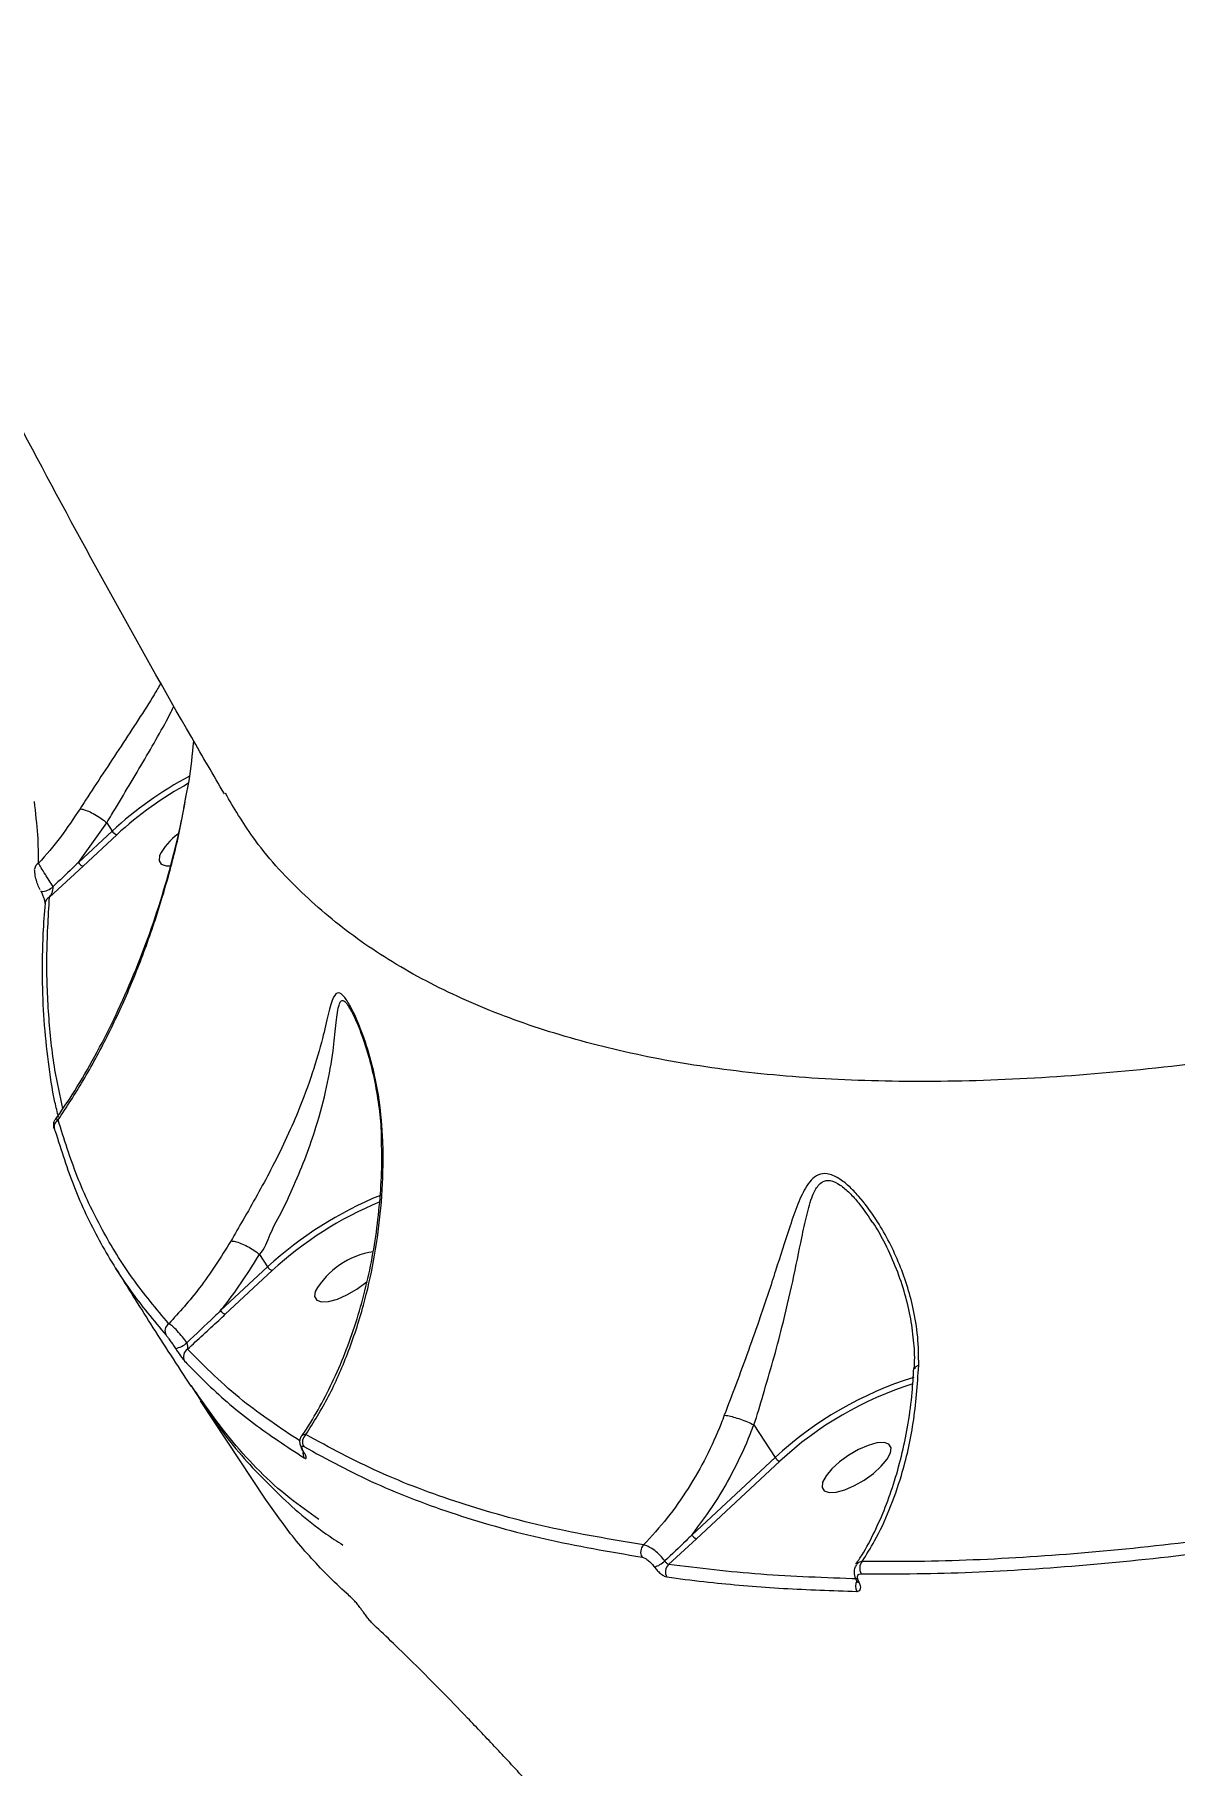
# Model space of a CAD drawing. Header units: millimetres. Extents: x -4781 to 5098, y -4410 to 4664.
# Drawn here: x -1839.2 to -1711.4, y -816.4 to -622.3 of the extents above; entities that cross this region are included whole.
import ezdxf

# ---------------------------------------------------------------- set-up
doc = ezdxf.new("R2010")
doc.units = ezdxf.units.MM
for name, color, linetype in [('DIKOM_ОБЪЕКТ', 7, 'Continuous'), ('DIKOM_РАЗМЕР_ЗОНА', 7, 'Continuous'), ('DIKOM_РАЗМЕР_ОБЪЕКТА', 7, 'Continuous')]:
    doc.layers.add(name, color=color, linetype=linetype)
doc.styles.add('style1', font='arial.ttf', dxfattribs={"width": 0.8})
doc.dimstyles.new('1-50', dxfattribs={"dimtxt": 300, "dimasz": 200, "dimexe": 100, "dimexo": 0, "dimgap": 100, "dimtad": 1, "dimtxsty": 'style1', "dimcen": 200, "dimclrd": 7, "dimclre": 7, "dimclrt": 7, "dimadec": 1, "dimazin": 2, "dimtfac": 1, "dimtmove": 0, "dimatfit": 2, "dimfxl": 0, "dimlwd": 25, "dimlwe": 18, "dimarcsym": 0})

# ---------------------------------------------------------------- blocks, each defined once
blk = doc.blocks.new('*D54')
at = {"layer": 'Defpoints', "color": 0, "transparency": 16777216}
for p in [(2534.93, 1098.4), (-3331.22, 763.4), (2534.93, -3200.56)]:
    blk.add_point(p, dxfattribs=at)
at = {"layer": 'DIKOM_РАЗМЕР_ОБЪЕКТА', "color": 7, "lineweight": 18, "transparency": 16777216}
for p, q in [((2534.93, 1098.4), (2534.93, -3300.56)), ((-3331.22, 763.4), (-3331.22, -3300.56))]:
    blk.add_line(p, q, dxfattribs=at)
at = {"layer": 'DIKOM_РАЗМЕР_ОБЪЕКТА', "color": 7, "lineweight": 25, "transparency": 16777216}
blk.add_line((-3131.22, -3200.56), (2334.93, -3200.56), dxfattribs=at)
at = {"layer": 'DIKOM_РАЗМЕР_ОБЪЕКТА', "color": 7, "transparency": 16777216}
for points in [[(-3131.22, -3167.23), (-3131.22, -3233.9), (-3331.22, -3200.56)], [(2334.93, -3167.23), (2334.93, -3233.9), (2534.93, -3200.56)]]:
    blk.add_solid(points, dxfattribs=at)
at = {"layer": 'DIKOM_РАЗМЕР_ОБЪЕКТА', "color": 7, "transparency": 16777216, "insert": (941.13, -2947.39), "char_height": 300, "attachment_point": 5, "style": 'style1'}
blk.add_mtext('5870', dxfattribs=at)
blk = doc.blocks.new('*D57')
at = {"layer": 'Defpoints', "color": 0, "transparency": 16777216}
for p in [(4034.06, 1180.11), (-4781.22, 856.14), (4034.06, -4310.06)]:
    blk.add_point(p, dxfattribs=at)
at = {"layer": 'DIKOM_РАЗМЕР_ЗОНА', "color": 7, "lineweight": 18, "transparency": 16777216}
for p, q in [((4034.06, 1180.11), (4034.06, -4410.06)), ((-4781.22, 856.14), (-4781.22, -4410.06))]:
    blk.add_line(p, q, dxfattribs=at)
at = {"layer": 'DIKOM_РАЗМЕР_ЗОНА', "color": 7, "lineweight": 25, "transparency": 16777216}
blk.add_line((-4581.22, -4310.06), (3834.06, -4310.06), dxfattribs=at)
at = {"layer": 'DIKOM_РАЗМЕР_ЗОНА', "color": 7, "transparency": 16777216}
for points in [[(-4581.22, -4276.72), (-4581.22, -4343.39), (-4781.22, -4310.06)], [(3834.06, -4276.72), (3834.06, -4343.39), (4034.06, -4310.06)]]:
    blk.add_solid(points, dxfattribs=at)
at = {"layer": 'DIKOM_РАЗМЕР_ЗОНА', "color": 7, "transparency": 16777216, "insert": (-1490.8, -4056.88), "char_height": 300, "attachment_point": 5, "style": 'style1'}
blk.add_mtext('8820', dxfattribs=at)

msp = doc.modelspace()

# ---------------------------------------------------------------- linework, layer by layer
at = {"layer": 'DIKOM_ОБЪЕКТ', "color": 7, "linetype": 'Continuous', "lineweight": 15}
for p, q in [((-1834.319, -715.162), (-1831.129, -710.732)), ((-1830.537, -711.643), (-1834.319, -715.162)), ((-1833.795, -715.573), (-1830.012, -712.054)), ((-1831.129, -710.732), (-1831.131, -710.729)), ((-1831.129, -710.732), (-1830.537, -711.643)), ((-1837.557, -719.054), (-1833.795, -715.573)), ((-1838.492, -718.428), (-1838.488, -718.368)), ((-1804.013, -731.336), (-1803.925, -731.474)), ((-1745.45, -755.32), (-1745.273, -755.569)), ((-1813.097, -760.522), (-1818.367, -765.424)), ((-1817.842, -765.835), (-1812.573, -760.933)), ((-1814.001, -759.13), (-1814.004, -759.127)), ((-1814.001, -759.13), (-1813.097, -760.522)), ((-1813.335, -786.578), (-1820.623, -775.537)), ((-1758.589, -778.243), (-1756.198, -781.923)), ((-1756.198, -781.923), (-1765.526, -790.6)), ((-1765.001, -791.011), (-1755.674, -782.333)), ((-1768.139, -793.911), (-1765.001, -791.011)), ((-1747.018, -795.778), (-1747.013, -795.786))]:
    msp.add_line(p, q, dxfattribs=at)
at = {"layer": 'DIKOM_ОБЪЕКТ', "color": 7, "linetype": 'Continuous', "lineweight": 15, "flags": 128}
for points in [[(-1825.208, -714.401), (-1825.274, -714.978), (-1825.027, -715.375), (-1824.487, -715.559), (-1824.029, -715.561)], [(-1837.007, -745.086), (-1836.987, -745.146), (-1836.91, -745.302)], [(-1807.768, -763.28), (-1807.834, -763.856), (-1807.588, -764.253), (-1807.047, -764.438), (-1806.258, -764.396), (-1805.283, -764.131), (-1804.202, -763.664), (-1803.102, -763.032), (-1802.072, -762.288), (-1801.945, -762.183)], [(-1750.869, -784.68), (-1750.935, -785.257), (-1750.689, -785.654), (-1750.149, -785.839), (-1749.359, -785.797), (-1748.385, -785.532), (-1747.303, -785.064), (-1746.203, -784.433), (-1745.174, -783.689), (-1744.297, -782.892), (-1743.646, -782.107), (-1743.272, -781.397), (-1743.206, -780.821), (-1743.452, -780.423), (-1743.992, -780.239), (-1744.782, -780.28), (-1745.757, -780.546), (-1746.838, -781.013), (-1747.938, -781.645), (-1748.968, -782.389), (-1749.844, -783.186), (-1750.495, -783.971), (-1750.869, -784.68)], [(-1809.097, -781.23), (-1809.075, -781.262), (-1809.031, -781.306)]]:
    msp.add_lwpolyline(points, dxfattribs=at)
at = {"layer": 'DIKOM_ОБЪЕКТ', "color": 7, "linetype": 'Continuous', "lineweight": 15}
for centre, radius, start, end in [((-1801.384, -743.558), 43.225, 118.27617, 132.4101), ((-1801.72, -743.049), 41.966, 118.84687, 132.38991), ((-1829.77, -711.204), 0.884, 209.85249, 254.10963), ((-1819.301, -717.349), 6.601, 125.76615, 153.47185), ((-1838.379, -716.01), 0.85, 117.46809, 173.32395), ((-1833.553, -714.723), 0.883, 209.78765, 254.10984), ((-1838.538, -716.429), 2, 271.33417, 313.6669), ((-1837.175, -719.842), 0.876, 115.83835, 173.07872), ((-1836.113, -744.843), 0.927, 121.05925, 195.21994), ((-1784.366, -791.846), 42.505, 112.24435, 132.52754), ((-1784.707, -791.311), 41.223, 112.58153, 132.53063), ((-1799.946, -767.741), 9.005, 98.2555, 150.30228), ((-1812.327, -760.078), 0.889, 209.94934, 253.94815), ((-1817.6, -764.985), 0.883, 209.78765, 254.10984), ((-1823.622, -767.709), 0.988, 124.8986, 210.15012), ((-1823.794, -767.328), 2.364, 278.75619, 313.97241), ((-1821.545, -770.593), 0.994, 122.70668, 210.12778), ((-1728.708, -811.481), 40.366, 107.21859, 132.9237), ((-1729.064, -810.896), 39.038, 107.41678, 132.97219), ((-1808.157, -780.156), 1.037, 128.37034, 210.19754), ((-1808.176, -781.443), 0.97, 167.94073, 211.61894), ((-1755.429, -781.48), 0.888, 209.91911, 253.97838), ((-1770.164, -792.505), 1.115, 135.23013, 211.08353), ((-1764.756, -790.156), 0.889, 209.94934, 253.94815), ((-1770.593, -791.421), 2.908, 287.3573, 314.09291), ((-1767.379, -794.726), 1.115, 132.9899, 211.25772), ((-1745.56, -794.329), 1.157, 139.31968, 211.82625), ((-1746.028, -796.308), 1.17, 150.68797, 211.54824), ((-1746.753, -795.613), 0.312, 213.65887, 264.44858)]:
    msp.add_arc(centre, radius, start, end, dxfattribs=at)
for points, knots in [([(-1817.948, -707.471), (-1819.173, -705.37), (-1823.506, -697.939), (-1830.725, -685.072), (-1839.521, -668.84), (-1848.02, -652.49), (-1856.229, -636.034), (-1864.144, -619.476), (-1871.763, -602.82), (-1879.083, -586.071), (-1886.104, -569.236), (-1892.823, -552.317), (-1899.238, -535.321), (-1905.348, -518.251), (-1911.152, -501.113), (-1916.647, -483.913), (-1921.834, -466.654), (-1926.71, -449.342), (-1931.275, -431.982), (-1935.528, -414.578), (-1939.467, -397.136), (-1943.093, -379.66), (-1946.403, -362.156), (-1949.402, -344.627), (-1952.071, -327.079), (-1954.174, -311.714), (-1955.256, -302.189), (-1955.672, -298.528)], [0, 0, 0, 0, 0.01657944, 0.05865922, 0.10071695, 0.14273662, 0.18471864, 0.22666108, 0.26856308, 0.31042511, 0.35224491, 0.39402195, 0.43575695, 0.4774485, 0.51909689, 0.56069985, 0.60225961, 0.64377424, 0.68524513, 0.72667142, 0.76805262, 0.80938914, 0.85068258, 0.89193249, 0.93313843, 0.97430225, 1, 1, 1, 1]), ([(-1444.007, -630.133), (-1449.328, -633.425), (-1459.974, -640.013), (-1476.074, -649.462), (-1492.218, -658.566), (-1508.593, -667.39), (-1525.163, -675.898), (-1541.89, -684.056), (-1558.503, -691.726), (-1575.503, -699.125), (-1592.836, -706.168), (-1610.436, -712.774), (-1627.708, -718.711), (-1644.57, -723.952), (-1660.941, -728.47), (-1676.749, -732.243), (-1691.956, -735.251), (-1706.55, -737.507), (-1720.507, -739.015), (-1733.763, -739.769), (-1746.254, -739.764), (-1757.924, -738.994), (-1768.738, -737.449), (-1778.697, -735.147), (-1787.786, -732.101), (-1795.962, -728.326), (-1803.196, -723.847), (-1809.523, -718.539), (-1814.484, -713.101), (-1816.857, -709.069), (-1817.837, -707.405)], [0, 0, 0, 0, 0.0324352, 0.0649096, 0.0973834, 0.1298186, 0.163584, 0.1973932, 0.2312023, 0.2649672, 0.3021257, 0.3394017, 0.3767377, 0.4140735, 0.4513491, 0.488507, 0.5255421, 0.5626944, 0.599906, 0.6371178, 0.6742696, 0.7113042, 0.7482507, 0.7853139, 0.8224368, 0.8595594, 0.8966223, 0.9335688, 0.9725881, 1, 1, 1, 1]), ([(-1825.06, -695.04), (-1825.312, -695.476), (-1826.056, -696.768), (-1827.596, -699.163), (-1829.521, -702.112), (-1831.541, -705.158), (-1833.093, -707.524), (-1833.928, -708.83), (-1834.133, -709.152)], [0, 0, 0, 0, 0.1050255, 0.3110638, 0.5169827, 0.7247096, 0.9322806, 1, 1, 1, 1]), ([(-1831.131, -710.729), (-1831.131, -710.729), (-1830.971, -710.409), (-1830.172, -709.191), (-1828.846, -706.883), (-1827.062, -703.936), (-1825.418, -701.051), (-1824.221, -698.917), (-1823.71, -697.843), (-1823.605, -697.624)], [0, 0, 0, 0, 0.0000347, 0.0697388, 0.287087, 0.5046562, 0.7241337, 0.9437568, 1, 1, 1, 1]), ([(-1822.188, -707.474), (-1822.092, -706.991), (-1821.711, -705.089), (-1821.519, -703.073), (-1821.376, -701.57)], [0, 0, 0, 0, 0.2541952, 1, 1, 1, 1]), ([(-1838.771, -715.256), (-1838.782, -714.234), (-1838.804, -712.175), (-1839.097, -709.608), (-1839.245, -708.315)], [0, 0, 0, 0, 0.49645941, 1, 1, 1, 1]), ([(-1836.877, -743.987), (-1836.252, -743.082), (-1834.81, -740.993), (-1832.721, -737.423), (-1830.574, -733.318), (-1828.566, -728.928), (-1826.723, -724.326), (-1825.1, -719.592), (-1823.745, -714.82), (-1822.787, -710.847), (-1822.369, -708.417), (-1822.232, -707.622)], [0, 0, 0, 0, 0.0917943, 0.2119241, 0.3341697, 0.4585599, 0.5850953, 0.7094486, 0.8291285, 0.9441374, 1, 1, 1, 1]), ([(-1836.591, -744.048), (-1835.64, -742.598), (-1833.691, -739.627), (-1831.046, -734.723), (-1828.586, -729.426), (-1826.386, -723.801), (-1824.531, -717.988), (-1823.097, -712.555), (-1822.462, -709.004), (-1822.188, -707.474)], [0, 0, 0, 0, 0.1433344, 0.2937682, 0.4442045, 0.5971723, 0.7501261, 0.8922991, 1, 1, 1, 1]), ([(-1834.133, -709.152), (-1834.845, -710.227), (-1836.275, -712.386), (-1837.936, -714.297), (-1838.771, -715.256)], [0, 0, 0, 0, 0.4978641, 1, 1, 1, 1]), ([(-1834.133, -709.152), (-1834.109, -709.154), (-1834.01, -709.164), (-1833.721, -709.223), (-1833.19, -709.407), (-1832.469, -709.769), (-1831.738, -710.229), (-1831.333, -710.562), (-1831.131, -710.729)], [0, 0, 0, 0, 0.0342984, 0.1365162, 0.35236, 0.5682408, 0.7841391, 1, 1, 1, 1]), ([(-1838.589, -718.226), (-1838.641, -718.127), (-1838.798, -717.831), (-1838.998, -717.28), (-1839.187, -716.615), (-1839.21, -716.198), (-1839.222, -715.974)], [0, 0, 0, 0, 0.1215787, 0.3634393, 0.6570388, 1, 1, 1, 1]), ([(-1837.157, -717.875), (-1837.305, -717.648), (-1837.604, -717.186), (-1838.072, -716.44), (-1838.505, -715.731), (-1838.683, -715.414), (-1838.771, -715.256)], [0, 0, 0, 0, 0.21468285, 0.43477322, 0.71879905, 1, 1, 1, 1]), ([(-1834.319, -715.162), (-1834.539, -715.376), (-1835.477, -716.288), (-1836.429, -717.187), (-1837.157, -717.875)], [0, 0, 0, 0, 0.2343091, 1, 1, 1, 1]), ([(-1837.557, -719.054), (-1837.484, -718.943), (-1837.346, -718.737), (-1837.209, -718.413), (-1837.145, -718.157), (-1837.138, -718.001), (-1837.145, -717.923), (-1837.154, -717.89), (-1837.157, -717.875)], [0, 0, 0, 0, 0.3482482, 0.64917519, 0.84443533, 0.9341194, 0.96975175, 1, 1, 1, 1]), ([(-1838.046, -719.754), (-1838.047, -719.755), (-1838.05, -719.775), (-1838.044, -719.702), (-1838.068, -719.541), (-1838.141, -719.237), (-1838.268, -718.889), (-1838.391, -718.61), (-1838.468, -718.475), (-1838.493, -718.429)], [0, 0, 0, 0, 0.0074646, 0.148217, 0.3354755, 0.578559, 0.7751391, 0.9238449, 1, 1, 1, 1]), ([(-1836.546, -743.743), (-1836.683, -743.176), (-1837.168, -741.163), (-1837.717, -737.543), (-1838.196, -732.897), (-1838.372, -728.096), (-1838.326, -723.717), (-1838.102, -720.878), (-1838.012, -719.738)], [0, 0, 0, 0, 0.07747575, 0.27553151, 0.47317624, 0.67023306, 0.86755699, 1, 1, 1, 1]), ([(-1836.059, -742.773), (-1836.374, -741.336), (-1837.117, -737.954), (-1837.706, -732.284), (-1837.954, -725.846), (-1837.689, -721.318), (-1837.557, -719.054)], [0, 0, 0, 0, 0.197072, 0.4637362, 0.7318667, 1, 1, 1, 1]), ([(-1800.172, -746.411), (-1800.274, -744.859), (-1800.48, -741.755), (-1801.39, -737.63), (-1802.356, -734.59), (-1803.17, -732.591), (-1803.855, -731.182), (-1804.571, -730.078), (-1805.248, -729.628), (-1805.8, -730.274), (-1806.297, -732.097), (-1806.954, -735.049), (-1808.013, -738.694), (-1809.442, -742.618), (-1811.078, -746.316), (-1812.634, -749.461), (-1814.26, -752.468), (-1815.791, -755.162), (-1816.768, -756.845), (-1817.223, -757.627)], [0, 0, 0, 0, 0.0760737, 0.1521358, 0.2132107, 0.2445047, 0.2757172, 0.3130148, 0.350637, 0.4012616, 0.4758008, 0.5507657, 0.6417659, 0.7326373, 0.7938281, 0.8549341, 0.9055406, 0.9561065, 1, 1, 1, 1]), ([(-1814.004, -759.127), (-1814.004, -759.127), (-1813.4, -758.523), (-1812.836, -756.666), (-1811.37, -754.153), (-1810.031, -751.161), (-1808.741, -748.044), (-1807.455, -744.309), (-1806.413, -740.292), (-1805.745, -736.5), (-1805.436, -733.353), (-1805.234, -731.578), (-1804.986, -730.81), (-1804.753, -730.576), (-1804.475, -730.728), (-1804.213, -731.001), (-1804.094, -731.2), (-1804.013, -731.336)], [0, 0, 0, 0, 0.0000162, 0.0614344, 0.1337799, 0.2061961, 0.2953632, 0.3846402, 0.518004, 0.6515282, 0.7589075, 0.8655944, 0.8999016, 0.9340796, 0.9750929, 0.9830907, 1, 1, 1, 1]), ([(-1800.322, -746.58), (-1800.321, -746.291), (-1800.313, -744.995), (-1800.551, -742.716), (-1801.021, -739.77), (-1801.653, -737.187), (-1802.309, -735.085), (-1802.881, -733.572), (-1803.364, -732.469), (-1803.751, -731.712), (-1803.923, -731.443), (-1803.998, -731.325)], [0, 0, 0, 0, 0.0480692, 0.2159397, 0.3879612, 0.5629997, 0.6865523, 0.790997, 0.8767927, 0.9460257, 1, 1, 1, 1]), ([(-1836.996, -745.082), (-1837.017, -745.022), (-1837.066, -744.876), (-1837.097, -744.652), (-1837.065, -744.328), (-1836.994, -744.084), (-1836.902, -743.986), (-1836.889, -743.973)], [0, 0, 0, 0, 0.2108277, 0.5163722, 0.742749, 0.9650169, 1, 1, 1, 1]), ([(-1836.91, -745.302), (-1836.242, -747.433), (-1834.908, -751.693), (-1832.077, -757.595), (-1828.689, -763.164), (-1825.88, -766.525), (-1824.476, -768.205)], [0, 0, 0, 0, 0.2490982, 0.4981928, 0.7490974, 1, 1, 1, 1]), ([(-1836.591, -744.048), (-1836.624, -744.026), (-1836.775, -743.924), (-1836.83, -743.962), (-1836.872, -743.992)], [0, 0, 0, 0, 0.2156514, 1, 1, 1, 1]), ([(-1824.187, -766.899), (-1825.578, -765.235), (-1828.361, -761.906), (-1831.74, -756.369), (-1834.578, -750.469), (-1835.92, -746.189), (-1836.591, -744.048)], [0, 0, 0, 0, 0.2490966, 0.4981931, 0.7490979, 1, 1, 1, 1]), ([(-1809.294, -779.502), (-1809.264, -779.462), (-1808.595, -778.56), (-1807.428, -776.571), (-1805.82, -773.536), (-1804.41, -770.272), (-1803.185, -766.834), (-1802.161, -763.236), (-1801.346, -759.514), (-1800.748, -755.722), (-1800.396, -751.908), (-1800.253, -748.867), (-1800.309, -747.089), (-1800.325, -746.594)], [0, 0, 0, 0, 0.0050448, 0.1143143, 0.2233085, 0.3319574, 0.4401771, 0.547896, 0.654968, 0.7603434, 0.8626676, 0.9618008, 1, 1, 1, 1]), ([(-1808.801, -779.343), (-1807.933, -777.943), (-1806.198, -775.143), (-1804.044, -770.259), (-1802.357, -765.157), (-1801.15, -759.882), (-1800.405, -754.636), (-1800.121, -750.102), (-1800.159, -747.326), (-1800.172, -746.411)], [0, 0, 0, 0, 0.16191707, 0.32383523, 0.49363341, 0.63859085, 0.78391384, 0.92874213, 1, 1, 1, 1]), ([(-1800.172, -746.411), (-1800.187, -746.422), (-1800.274, -746.481), (-1800.279, -746.543), (-1800.283, -746.594)], [0, 0, 0, 0, 0.1781432, 1, 1, 1, 1]), ([(-1740.098, -771.576), (-1740.11, -770.5), (-1740.133, -768.346), (-1740.8, -764.408), (-1742.245, -759.869), (-1744.471, -755.656), (-1746.493, -752.921), (-1747.934, -751.434), (-1749.132, -750.496), (-1750.335, -749.991), (-1751.377, -750.127), (-1752.172, -750.742), (-1752.98, -751.908), (-1753.786, -753.732), (-1754.821, -756.804), (-1756.119, -760.884), (-1757.639, -765.551), (-1759.174, -769.879), (-1760.553, -773.609), (-1761.464, -776.026), (-1761.894, -777.166)], [0, 0, 0, 0, 0.0519262, 0.1038862, 0.1951574, 0.2864016, 0.3437006, 0.3731323, 0.4024731, 0.4366825, 0.4671107, 0.4969798, 0.5269672, 0.5808944, 0.6349547, 0.7265872, 0.8181357, 0.8810564, 0.9438927, 1, 1, 1, 1]), ([(-1758.593, -778.239), (-1758.593, -778.238), (-1758.183, -777.144), (-1757.521, -774.727), (-1756.402, -771.053), (-1755.272, -766.744), (-1754.181, -762.041), (-1753.351, -757.88), (-1752.672, -754.707), (-1752.119, -752.706), (-1751.504, -751.488), (-1750.854, -750.89), (-1750.031, -750.738), (-1748.94, -751.258), (-1747.841, -752.216), (-1746.648, -753.523), (-1745.897, -754.65), (-1745.45, -755.32)], [0, 0, 0, 0, 0.0000473, 0.0813795, 0.1727647, 0.2664147, 0.3997284, 0.536674, 0.6138368, 0.6921637, 0.7435481, 0.7738187, 0.8135856, 0.8585611, 0.8983535, 0.9395362, 1, 1, 1, 1]), ([(-1740.604, -771.961), (-1740.589, -771.761), (-1740.51, -770.678), (-1740.647, -768.685), (-1741.02, -765.967), (-1741.711, -763.19), (-1742.696, -760.376), (-1743.886, -757.832), (-1744.829, -756.122), (-1745.344, -755.41), (-1745.422, -755.301)], [0, 0, 0, 0, 0.0329691, 0.1781186, 0.3316456, 0.4933007, 0.6619926, 0.8384756, 0.9752073, 1, 1, 1, 1]), ([(-1817.223, -757.627), (-1818.352, -759.446), (-1820.434, -762.799), (-1823.009, -765.612), (-1824.187, -766.899)], [0, 0, 0, 0, 0.5425569, 1, 1, 1, 1]), ([(-1817.223, -757.627), (-1817.202, -757.626), (-1817.068, -757.62), (-1816.727, -757.67), (-1816.105, -757.874), (-1815.373, -758.218), (-1814.627, -758.653), (-1814.212, -758.969), (-1814.004, -759.127)], [0, 0, 0, 0, 0.0319553, 0.2048585, 0.4036395, 0.6024564, 0.8012451, 1, 1, 1, 1]), ([(-1821.688, -773.894), (-1823.199, -771.572), (-1826.051, -767.188), (-1828.812, -762.754), (-1830.111, -760.669)], [0, 0, 0, 0, 0.5297668, 1, 1, 1, 1]), ([(-1818.367, -765.424), (-1818.174, -765.185), (-1816.591, -763.22), (-1815.212, -761.043), (-1814.001, -759.13)], [0, 0, 0, 0, 0.1214322, 1, 1, 1, 1]), ([(-1818.367, -765.424), (-1818.609, -765.66), (-1819.859, -766.874), (-1821.129, -768.067), (-1822.152, -769.029)], [0, 0, 0, 0, 0.1940984, 1, 1, 1, 1]), ([(-1822.082, -769.757), (-1820.915, -768.68), (-1819.499, -767.372), (-1818.09, -766.064), (-1817.842, -765.835)], [0, 0, 0, 0, 0.8242579, 1, 1, 1, 1]), ([(-1824.476, -768.205), (-1824.418, -768.275), (-1824.301, -768.414), (-1824.024, -768.792), (-1823.72, -769.229), (-1823.524, -769.526), (-1823.434, -769.664)], [0, 0, 0, 0, 0.2632446, 0.5266776, 0.7812973, 1, 1, 1, 1]), ([(-1822.152, -769.029), (-1822.312, -768.81), (-1822.656, -768.342), (-1823.234, -767.686), (-1823.793, -767.145), (-1824.056, -766.981), (-1824.187, -766.899)], [0, 0, 0, 0, 0.2241977, 0.4807224, 0.7415656, 1, 1, 1, 1]), ([(-1823.434, -769.664), (-1823.344, -769.801), (-1823.152, -770.094), (-1822.852, -770.522), (-1822.579, -770.891), (-1822.463, -771.025), (-1822.405, -771.092)], [0, 0, 0, 0, 0.221361, 0.4743748, 0.7373505, 1, 1, 1, 1]), ([(-1822.082, -769.757), (-1822.069, -769.705), (-1822.044, -769.604), (-1822.047, -769.409), (-1822.08, -769.222), (-1822.123, -769.093), (-1822.147, -769.04), (-1822.152, -769.029)], [0, 0, 0, 0, 0.2945896, 0.5741084, 0.8144, 0.9604914, 1, 1, 1, 1]), ([(-1809.466, -780.057), (-1811.673, -778.599), (-1816.355, -775.505), (-1820.102, -771.744), (-1822.082, -769.757)], [0, 0, 0, 0, 0.4714927, 1, 1, 1, 1]), ([(-1822.405, -771.092), (-1822.236, -771.272), (-1821.392, -772.171), (-1818.957, -774.585), (-1814.822, -778.146), (-1810.943, -780.682), (-1809.001, -781.951)], [0, 0, 0, 0, 0.0441405, 0.2207225, 0.6100167, 1, 1, 1, 1]), ([(-1747.136, -793.858), (-1746.902, -793.513), (-1746.151, -792.408), (-1745.041, -790.286), (-1743.815, -787.521), (-1742.772, -784.535), (-1741.911, -781.375), (-1741.257, -778.067), (-1740.822, -774.919), (-1740.705, -772.841), (-1740.655, -771.942)], [0, 0, 0, 0, 0.0624153, 0.1998197, 0.3381937, 0.4773039, 0.61675, 0.7559372, 0.8943497, 1, 1, 1, 1]), ([(-1746.437, -793.575), (-1745.962, -792.813), (-1744.839, -791.012), (-1743.338, -787.8), (-1741.811, -783.438), (-1740.557, -778.066), (-1740.252, -773.758), (-1740.098, -771.576)], [0, 0, 0, 0, 0.13017023, 0.30813709, 0.48827461, 0.7408443, 1, 1, 1, 1]), ([(-1740.098, -771.576), (-1740.115, -771.583), (-1740.289, -771.646), (-1740.518, -771.767), (-1740.537, -771.899), (-1740.545, -771.952)], [0, 0, 0, 0, 0.0614031, 0.616135, 1, 1, 1, 1]), ([(-1821.705, -773.819), (-1820.374, -775.867), (-1817.686, -780.003), (-1812.545, -785.496), (-1808.199, -789.426), (-1805.303, -791.308), (-1804.661, -791.724)], [0, 0, 0, 0, 0.3004355, 0.6066783, 0.912918, 1, 1, 1, 1]), ([(-1807.366, -788.865), (-1808.472, -788.076), (-1812.101, -785.488), (-1816.969, -780.544), (-1820.142, -776.012), (-1821.645, -773.866)], [0, 0, 0, 0, 0.18765126, 0.61540309, 1, 1, 1, 1]), ([(-1761.894, -777.166), (-1762.013, -777.478), (-1762.62, -779.073), (-1763.892, -781.875), (-1765.917, -785.42), (-1768.253, -788.76), (-1770.051, -790.73), (-1770.956, -791.72)], [0, 0, 0, 0, 0.05640735, 0.28828319, 0.5227616, 0.75999386, 1, 1, 1, 1]), ([(-1765.526, -790.6), (-1764.632, -789.404), (-1762.899, -787.085), (-1760.729, -783.246), (-1759.367, -780.278), (-1758.714, -778.572), (-1758.589, -778.243)], [0, 0, 0, 0, 0.32083991, 0.62237215, 0.92724211, 1, 1, 1, 1]), ([(-1761.894, -777.166), (-1761.87, -777.168), (-1761.76, -777.175), (-1761.451, -777.22), (-1760.871, -777.355), (-1760.092, -777.602), (-1759.286, -777.909), (-1758.824, -778.129), (-1758.593, -778.239)], [0, 0, 0, 0, 0.0350197, 0.1552373, 0.3664279, 0.5776302, 0.7888113, 1, 1, 1, 1]), ([(-1758.589, -778.243), (-1758.59, -778.242), (-1758.591, -778.24), (-1758.593, -778.239), (-1758.593, -778.239)], [0, 0, 0, 0, 0.687906, 1, 1, 1, 1]), ([(-1809.096, -781.232), (-1809.098, -781.228), (-1809.213, -781.045), (-1809.354, -780.746), (-1809.485, -780.35), (-1809.481, -779.941), (-1809.406, -779.646), (-1809.302, -779.531), (-1809.285, -779.512)], [0, 0, 0, 0, 0.0065518, 0.3146423, 0.5787661, 0.778806, 0.9639181, 1, 1, 1, 1]), ([(-1808.801, -779.343), (-1808.892, -779.338), (-1809.109, -779.325), (-1809.22, -779.443), (-1809.284, -779.51)], [0, 0, 0, 0, 0.4238376, 1, 1, 1, 1]), ([(-1770.956, -791.72), (-1774.584, -791.103), (-1781.841, -789.868), (-1791.69, -787.087), (-1800.818, -783.678), (-1806.14, -780.788), (-1808.801, -779.343)], [0, 0, 0, 0, 0.2485961, 0.4971911, 0.7485955, 1, 1, 1, 1]), ([(-1809.031, -781.306), (-1809.09, -781.2), (-1809.207, -780.988), (-1809.282, -780.767), (-1809.279, -780.631), (-1809.196, -780.605), (-1809.094, -780.657), (-1809.053, -780.678)], [0, 0, 0, 0, 0.1919589, 0.3835072, 0.5901953, 0.8340763, 1, 1, 1, 1]), ([(-1808.96, -781.499), (-1808.96, -781.5), (-1808.958, -781.511), (-1808.97, -781.47), (-1809.008, -781.389), (-1809.067, -781.284), (-1809.098, -781.23)], [0, 0, 0, 0, 0.0220888, 0.290268, 0.6319959, 1, 1, 1, 1]), ([(-1809.053, -780.678), (-1806.417, -782.11), (-1801.144, -784.976), (-1792.044, -788.391), (-1782.151, -791.202), (-1774.796, -792.455), (-1771.119, -793.081)], [0, 0, 0, 0, 0.2485956, 0.4971895, 0.7485949, 1, 1, 1, 1]), ([(-1809.001, -781.951), (-1808.96, -781.973), (-1808.856, -782.028), (-1808.773, -782.001), (-1808.773, -781.859), (-1808.851, -781.631), (-1808.971, -781.415), (-1809.031, -781.306)], [0, 0, 0, 0, 0.1655485, 0.4120607, 0.6200608, 0.8097145, 1, 1, 1, 1]), ([(-1803.665, -797.668), (-1803.852, -797.501), (-1804.786, -796.665), (-1807.117, -794.419), (-1810.271, -790.966), (-1812.353, -787.968), (-1813.323, -786.57)], [0, 0, 0, 0, 0.049998, 0.2500132, 0.650384, 1, 1, 1, 1]), ([(-1686.534, -787.784), (-1691.302, -788.621), (-1700.836, -790.294), (-1714.517, -792.026), (-1727.695, -793.166), (-1738.284, -793.607), (-1744.369, -793.583), (-1746.437, -793.575)], [0, 0, 0, 0, 0.2203119, 0.44062209, 0.66308309, 0.88554508, 1, 1, 1, 1]), ([(-1746.543, -794.939), (-1744.47, -794.947), (-1738.409, -794.972), (-1727.88, -794.536), (-1714.723, -793.405), (-1700.974, -791.672), (-1691.325, -789.98), (-1686.5, -789.134)], [0, 0, 0, 0, 0.1144535, 0.334766, 0.5550759, 0.7775376, 1, 1, 1, 1]), ([(-1768.569, -793.51), (-1768.603, -793.466), (-1768.806, -793.205), (-1769.235, -792.738), (-1769.86, -792.213), (-1770.474, -791.834), (-1770.795, -791.758), (-1770.956, -791.72)], [0, 0, 0, 0, 0.0484798, 0.2866989, 0.5246445, 0.7622805, 1, 1, 1, 1]), ([(-1765.526, -790.6), (-1765.746, -790.814), (-1766.751, -791.793), (-1767.771, -792.757), (-1768.569, -793.51)], [0, 0, 0, 0, 0.2185595, 1, 1, 1, 1]), ([(-1771.119, -793.081), (-1771.025, -793.107), (-1770.838, -793.158), (-1770.479, -793.396), (-1770.114, -793.722), (-1769.864, -794.01), (-1769.745, -794.17), (-1769.725, -794.197)], [0, 0, 0, 0, 0.2377986, 0.4755172, 0.713485, 0.9515857, 1, 1, 1, 1]), ([(-1768.139, -793.911), (-1768.168, -793.899), (-1768.224, -793.877), (-1768.334, -793.789), (-1768.447, -793.674), (-1768.525, -793.574), (-1768.563, -793.519), (-1768.569, -793.51)], [0, 0, 0, 0, 0.2384612, 0.4769524, 0.7150856, 0.9519112, 1, 1, 1, 1]), ([(-1746.883, -795.522), (-1750.576, -795.397), (-1757.971, -795.147), (-1764.747, -794.323), (-1768.139, -793.911)], [0, 0, 0, 0, 0.4994498, 1, 1, 1, 1]), ([(-1747.013, -795.776), (-1747.03, -795.746), (-1747.185, -795.484), (-1747.317, -795.017), (-1747.326, -794.396), (-1747.149, -794.075), (-1747.072, -793.935)], [0, 0, 0, 0, 0.0494759, 0.4417412, 0.7568726, 1, 1, 1, 1]), ([(-1746.437, -793.575), (-1746.494, -793.584), (-1746.723, -793.62), (-1746.96, -793.716), (-1747.033, -793.884), (-1747.045, -793.913)], [0, 0, 0, 0, 0.2159815, 0.8684201, 1, 1, 1, 1]), ([(-1769.725, -794.197), (-1769.706, -794.224), (-1769.588, -794.383), (-1769.339, -794.67), (-1768.975, -794.994), (-1768.616, -795.23), (-1768.427, -795.28), (-1768.332, -795.305)], [0, 0, 0, 0, 0.0479509, 0.2856049, 0.523633, 0.7618733, 1, 1, 1, 1]), ([(-1768.332, -795.305), (-1767.992, -795.351), (-1766.292, -795.583), (-1762.017, -796.082), (-1755.337, -796.656), (-1749.797, -796.832), (-1747.025, -796.921)], [0, 0, 0, 0, 0.0507715, 0.253856, 0.6267006, 1, 1, 1, 1]), ([(-1746.958, -795.922), (-1746.958, -795.918), (-1746.959, -795.912), (-1746.994, -795.819), (-1747.046, -795.723), (-1747.087, -795.661), (-1747.096, -795.648)], [0, 0, 0, 0, 0.27519735, 0.57852, 0.90945394, 1, 1, 1, 1]), ([(-1746.783, -795.924), (-1746.84, -795.799), (-1746.954, -795.55), (-1746.972, -795.243), (-1746.871, -795.026), (-1746.702, -794.945), (-1746.574, -794.94), (-1746.543, -794.939)], [0, 0, 0, 0, 0.2264842, 0.4527445, 0.6823763, 0.920765, 1, 1, 1, 1]), ([(-1802.431, -799.166), (-1802.455, -799.132), (-1802.56, -798.982), (-1802.78, -798.685), (-1803.096, -798.284), (-1803.424, -797.901), (-1803.583, -797.747), (-1803.665, -797.668)], [0, 0, 0, 0, 0.04909, 0.217839, 0.4266807, 0.702231, 1, 1, 1, 1]), ([(-1747.025, -796.921), (-1746.993, -796.92), (-1746.863, -796.916), (-1746.693, -796.833), (-1746.592, -796.613), (-1746.611, -796.302), (-1746.725, -796.05), (-1746.783, -795.924)], [0, 0, 0, 0, 0.0795775, 0.3195329, 0.5498408, 0.7749485, 1, 1, 1, 1]), ([(-1801.152, -800.717), (-1801.245, -800.625), (-1801.428, -800.445), (-1801.778, -800.033), (-1802.127, -799.59), (-1802.332, -799.303), (-1802.431, -799.166)], [0, 0, 0, 0, 0.2974822, 0.5889904, 0.8028681, 1, 1, 1, 1]), ([(-1796.445, -805.252), (-1797.32, -804.389), (-1799.082, -802.65), (-1800.459, -801.364), (-1801.152, -800.717)], [0, 0, 0, 0, 0.4965034, 1, 1, 1, 1]), ([(-1758.177, -849.374), (-1759.411, -847.721), (-1761.879, -844.415), (-1765.706, -839.549), (-1769.474, -834.915), (-1773.127, -830.554), (-1776.805, -826.283), (-1780.457, -822.154), (-1784.029, -818.211), (-1787.472, -814.499), (-1790.718, -811.078), (-1793.76, -807.941), (-1795.551, -806.147), (-1796.445, -805.252)], [0, 0, 0, 0, 0.1021818, 0.2043674, 0.2924884, 0.3808915, 0.4690149, 0.5574022, 0.6460773, 0.7344711, 0.8228841, 0.9115808, 1, 1, 1, 1])]:
    msp.add_open_spline(points, degree=3, knots=knots, dxfattribs=at)

# ---------------------------------------------------------------- dimensions: what is measured, and where the dimension line sits
at = {"layer": 'DIKOM_РАЗМЕР_ЗОНА'}
dim = msp.add_linear_dim(base=(4034.06, -4310.056), p1=(-4781.222, 856.139), p2=(4034.06, 1180.105), text='8820', dimstyle='1-50', dxfattribs=at)
dim.commit()
dim.dimension.update_dxf_attribs({"geometry": '*D57', "text_midpoint": (-1490.8, -4310.056), "dimtype": 160})
at = {"layer": 'DIKOM_РАЗМЕР_ОБЪЕКТА'}
dim = msp.add_linear_dim(base=(2534.928, -3200.563), p1=(-3331.222, 763.397), p2=(2534.928, 1098.401), text='5870', dimstyle='1-50', dxfattribs=at)
dim.commit()
dim.dimension.update_dxf_attribs({"geometry": '*D54', "text_midpoint": (941.132, -3200.563), "dimtype": 160})

doc.saveas('drawing.dxf')
